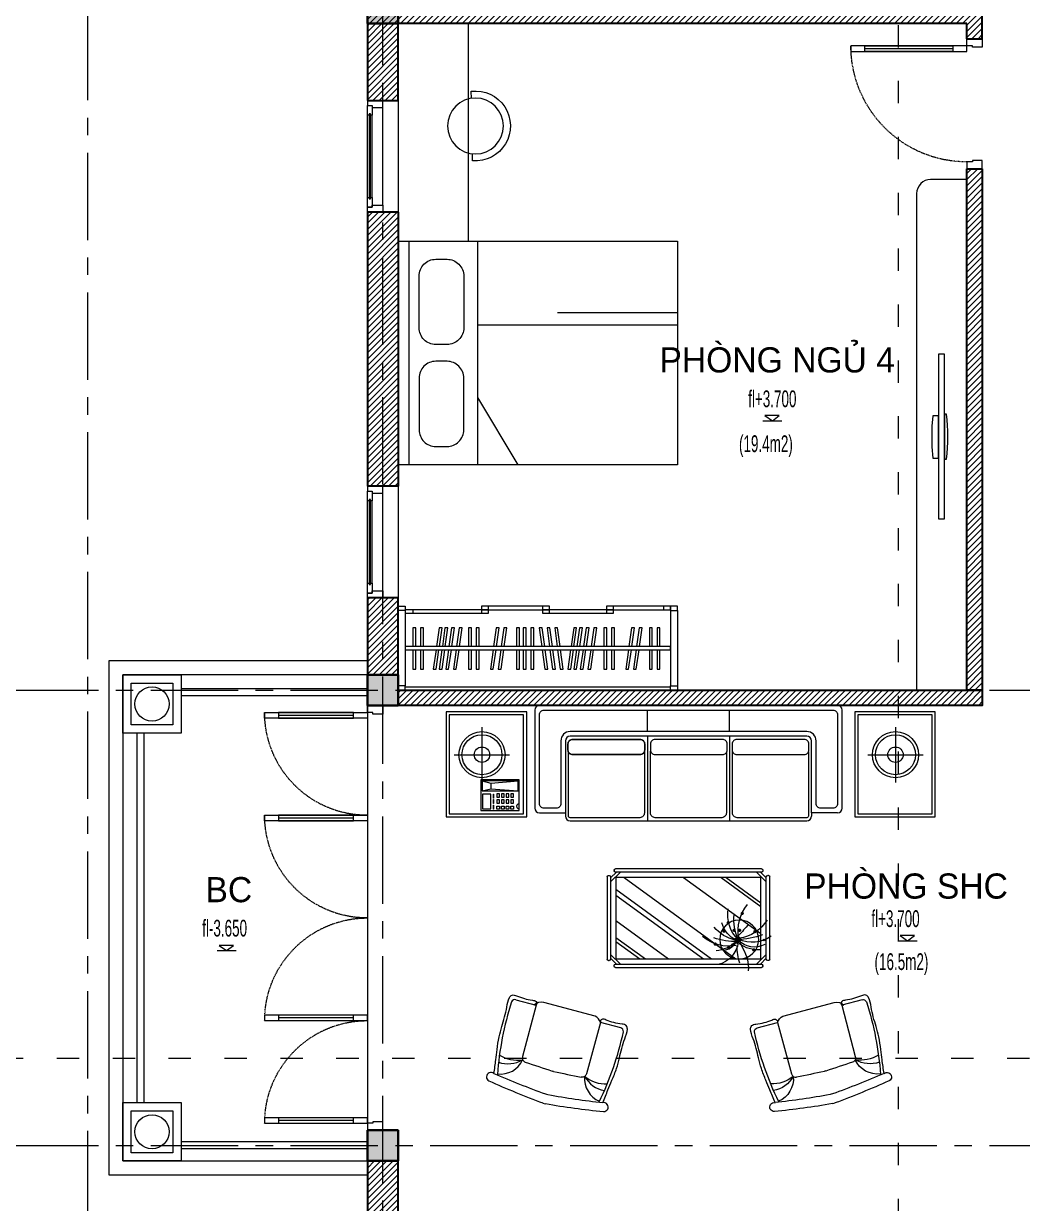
# Model space of a CAD drawing. Header units: millimetres. Extents: x 1832547 to 2001569, y -558009 to -417808.
# Drawn here: x 1917747 to 1924894, y -473955 to -465512 of the extents above; entities that cross this region are included whole.
import ezdxf
from ezdxf.enums import TextEntityAlignment as Align

# ---------------------------------------------------------------- set-up
doc = ezdxf.new("R2010")
doc.units = ezdxf.units.MM
doc.header["$MEASUREMENT"] = 0
for name, pattern in [('ACAD_ISO03W100', [30, 12, -18]), ('CENTER', [2, 1.25, -0.25, 0.25, -0.25]), ('HIDDEN', [9.525, 6.35, -3.175])]:
    doc.linetypes.add(name, pattern=pattern)
doc.layers.get('0').update_dxf_attribs({"linetype": 'CONTINUOUS'})
for name, color, linetype, lineweight in [('CA . CỬA', 251, 'CONTINUOUS', 5), ('CA. TUONG', 30, 'CONTINUOUS', 30), ('CA.cot', 2, 'CONTINUOUS', 35), ('CA.noi that 15', 15, 'CONTINUOUS', 9), ('CA.TEXT', 7, 'CONTINUOUS', 15), ('CA.thay 145', 145, 'CONTINUOUS', 18), ('CA.tim 67', 67, 'CENTER', 9), ('CA.vat lieu 08', 8, 'CONTINUOUS', 5), ('NKB-Fur', 25, 'CONTINUOUS', 9), ('NP-CỬA SỔ', 143, 'CONTINUOUS', 15), ('NP-THÉP', 5, 'CONTINUOUS', 15)]:
    doc.layers.add(name, color=color, linetype=linetype, lineweight=lineweight)
doc.styles.add('chu ghi chu', font='nghia5.shx', dxfattribs={"height": 200})
doc.styles.add('ZENI2', font='Vhavanb.ttf')

# ---------------------------------------------------------------- blocks, each defined once
blk = doc.blocks.new('A$C6dc074dd')
at = {"layer": 'CA.TEXT'}
for points in [[(116.9, 37.3), (15.3, 37.3), (68.5, 0), (116.9, 37.3)], [(0, 0), (136.9, 0)]]:
    blk.add_lwpolyline(points, dxfattribs=at)
blk = doc.blocks.new('A$C69b2afc1')
at = {"layer": 'CA.noi that 15', "ltscale": 0.7}
for p, q in [((80, 1600), (80, 0)), ((570, 1600), (570, 0)), ((860, 1600), (570, 1120)), ((570, 600), (2000, 600)), ((1140, 510), (2000, 510))]:
    blk.add_line(p, q, dxfattribs=at)
blk.add_lwpolyline([(2000, 0), (2000, 1600), (0, 1600), (0, 0)], close=True, dxfattribs=at)
for points in [[(270, 1470), (350, 1470, -0.414214), (470, 1350), (470, 980, -0.414214), (350, 860), (270, 860, -0.414214), (150, 980), (150, 1350, -0.414214)], [(270, 130), (350, 130, 0.414214), (470, 250), (470, 620, 0.414214), (350, 740), (270, 740, 0.414214), (150, 620), (150, 250, 0.414214)]]:
    blk.add_lwpolyline(points, format="xyb", close=True, dxfattribs=at)
blk = doc.blocks.new('AP2041')
blk.add_lwpolyline([(198.4, 175), (248.7, 175, 1.105542), (-248.7, 175), (-198.4, 175)], format="xyb")
blk.add_circle((0, 200), 200)
blk = doc.blocks.new('A$Cd900dcba')
at = {"layer": 'CA.noi that 15'}
for p, q in [((0, 600), (50, 600)), ((0, 570), (0, 600)), ((2000, 600), (0, 600)), ((50, 600), (50, 570)), ((2000, 600), (1950, 600)), ((1950, 600), (1950, 570)), ((2000, 570), (2000, 600)), ((50, 570), (0, 570)), ((0, 30), (0, 570)), ((50, 580), (1950, 580)), ((50, 30), (50, 570)), ((1950, 570), (2000, 570)), ((1950, 30), (1950, 570)), ((2000, 30), (2000, 570)), ((50, 30), (0, 30)), ((0, 30), (0, 0)), ((0, 0), (50, 0)), ((50, 0), (50, 30)), ((50, 25), (50, 0)), ((100, 25), (50, 25)), ((50, 0), (100, 0)), ((100, 0), (100, 25)), ((458.7, 25), (100, 25)), ((100, 0), (458.7, 0)), ((458.7, 50), (458.7, 25)), ((508.7, 50), (458.7, 50)), ((458.7, 25), (458.7, 0)), ((458.7, 25), (508.7, 25)), ((508.7, 25), (458.7, 25)), ((458.7, 0), (508.7, 0)), ((916.1, 50), (508.7, 50)), ((508.7, 25), (508.7, 50)), ((508.7, 0), (508.7, 25)), ((508.7, 25), (916.1, 25)), ((966.1, 50), (916.1, 50)), ((916.1, 50), (916.1, 25)), ((916.1, 25), (916.1, 0)), ((966.1, 25), (916.1, 25)), ((916.1, 25), (966.1, 25)), ((916.1, 0), (966.1, 0)), ((966.1, 25), (966.1, 50)), ((1353.5, 25), (966.1, 25)), ((966.1, 0), (966.1, 25)), ((966.1, 0), (1353.5, 0)), ((1403.5, 50), (1353.5, 50)), ((1353.5, 50), (1353.5, 25)), ((1353.5, 25), (1353.5, 0)), ((1403.5, 25), (1353.5, 25)), ((1353.5, 25), (1403.5, 25)), ((1353.5, 0), (1403.5, 0)), ((1403.5, 25), (1403.5, 50)), ((1891.2, 50), (1403.5, 50)), ((1403.5, 0), (1403.5, 25)), ((1403.5, 25), (1891.2, 25)), ((1950, 50), (1891.2, 50)), ((1891.2, 50), (1891.2, 25)), ((1891.2, 25), (1950, 25)), ((1950, 25), (1950, 50)), ((1950, 30), (2000, 30)), ((1950, 0), (1950, 30)), ((2000, 0), (1950, 0)), ((2000, 30), (2000, 0))]:
    blk.add_line(p, q, dxfattribs=at)
at = {"layer": 'CA.noi that 15', "lineweight": 5}
for p, q in [((126.6, 450.6), (126.6, 311.7)), ((147.3, 450.6), (126.6, 450.6)), ((147.3, 311.7), (147.3, 450.6)), ((181.5, 450.6), (181.5, 311.7)), ((202.3, 450.6), (181.5, 450.6)), ((202.3, 311.7), (202.3, 450.6)), ((295.6, 450.6), (275.9, 311.7)), ((316.3, 450.6), (295.6, 450.6)), ((296.7, 311.7), (316.3, 450.6)), ((350.5, 450.6), (330.9, 311.7)), ((371.3, 450.6), (350.5, 450.6)), ((351.6, 311.7), (371.3, 450.6)), ((451.7, 450.6), (451.7, 311.7)), ((472.4, 450.6), (451.7, 450.6)), ((472.4, 311.7), (472.4, 450.6)), ((506.7, 450.6), (506.7, 311.7)), ((527.4, 450.6), (506.7, 450.6)), ((527.4, 311.7), (527.4, 450.6)), ((620.7, 450.6), (601.1, 311.7)), ((641.4, 450.6), (620.7, 450.6)), ((621.8, 311.7), (641.4, 450.6)), ((675.7, 450.6), (656, 311.7)), ((696.4, 450.6), (675.7, 450.6)), ((676.8, 311.7), (696.4, 450.6)), ((722.8, 450.6), (703.1, 311.7)), ((743.5, 450.6), (722.8, 450.6)), ((723.9, 311.7), (743.5, 450.6)), ((764.6, 450.6), (745, 311.7)), ((785.4, 450.6), (764.6, 450.6)), ((765.7, 311.7), (785.4, 450.6)), ((819.6, 450.6), (838, 311.7)), ((840.3, 450.6), (819.6, 450.6)), ((858.7, 311.7), (840.3, 450.6)), ((874.5, 450.6), (892.9, 311.7)), ((895.3, 450.6), (874.5, 450.6)), ((913.7, 311.7), (895.3, 450.6)), ((929.5, 450.6), (947.9, 311.7)), ((950.2, 450.6), (929.5, 450.6)), ((968.6, 311.7), (950.2, 450.6)), ((1049.7, 450.6), (1029, 450.6)), ((1029, 450.6), (1029, 311.7)), ((1049.7, 311.7), (1049.7, 450.6)), ((1083.9, 450.6), (1083.9, 311.7)), ((1104.7, 450.6), (1083.9, 450.6)), ((1104.7, 311.7), (1104.7, 450.6)), ((1131, 450.6), (1131, 311.7)), ((1151.8, 450.6), (1131, 450.6)), ((1151.8, 311.7), (1151.8, 450.6)), ((1263.7, 450.6), (1244.1, 311.7)), ((1284.5, 450.6), (1263.7, 450.6)), ((1264.9, 311.7), (1284.5, 450.6)), ((1318.7, 450.6), (1299.1, 311.7)), ((1339.4, 450.6), (1318.7, 450.6)), ((1319.8, 311.7), (1339.4, 450.6)), ((1419.9, 450.6), (1419.9, 311.7)), ((1440.6, 450.6), (1419.9, 450.6)), ((1440.6, 311.7), (1440.6, 450.6)), ((1474.8, 450.6), (1474.8, 311.7)), ((1495.6, 450.6), (1474.8, 450.6)), ((1495.6, 311.7), (1495.6, 450.6)), ((1583.6, 450.6), (1563.9, 311.7)), ((1604.3, 450.6), (1583.6, 450.6)), ((1584.7, 311.7), (1604.3, 450.6)), ((1638.5, 450.6), (1618.9, 311.7)), ((1659.3, 450.6), (1638.5, 450.6)), ((1639.6, 311.7), (1659.3, 450.6)), ((1685.6, 450.6), (1666, 311.7)), ((1706.4, 450.6), (1685.6, 450.6)), ((1686.7, 311.7), (1706.4, 450.6)), ((1727.5, 450.6), (1707.9, 311.7)), ((1748.2, 450.6), (1727.5, 450.6)), ((1728.6, 311.7), (1748.2, 450.6)), ((1818.6, 450.6), (1818.6, 311.7)), ((1839.4, 450.6), (1818.6, 450.6)), ((1839.4, 311.7), (1839.4, 450.6)), ((1873.6, 450.6), (1873.6, 311.7)), ((1894.3, 450.6), (1873.6, 450.6)), ((1894.3, 311.7), (1894.3, 450.6)), ((50, 311.7), (50, 288.3)), ((1950, 311.7), (50, 311.7)), ((50, 288.3), (1950, 288.3)), ((126.6, 288.3), (126.6, 154.2)), ((147.3, 154.2), (147.3, 288.3)), ((181.5, 288.3), (181.5, 154.2)), ((202.3, 154.2), (202.3, 288.3)), ((272.6, 288.3), (253.7, 154.2)), ((274.4, 154.2), (293.4, 288.3)), ((327.6, 288.3), (308.6, 154.2)), ((329.4, 154.2), (348.3, 288.3)), ((451.7, 288.3), (451.7, 154.2)), ((472.4, 154.2), (472.4, 288.3)), ((506.7, 288.3), (506.7, 154.2)), ((527.4, 154.2), (527.4, 288.3)), ((597.8, 288.3), (578.8, 154.2)), ((599.6, 154.2), (618.5, 288.3)), ((652.7, 288.3), (633.8, 154.2)), ((654.5, 154.2), (673.5, 288.3)), ((699.8, 288.3), (680.9, 154.2)), ((701.6, 154.2), (720.6, 288.3)), ((741.7, 288.3), (722.8, 154.2)), ((743.5, 154.2), (762.4, 288.3)), ((841.1, 288.3), (858.8, 154.2)), ((879.6, 154.2), (861.8, 288.3)), ((896, 288.3), (913.8, 154.2)), ((934.5, 154.2), (916.8, 288.3)), ((951, 288.3), (968.8, 154.2)), ((989.5, 154.2), (971.7, 288.3)), ((1029, 288.3), (1029, 154.2)), ((1049.7, 154.2), (1049.7, 288.3)), ((1083.9, 288.3), (1083.9, 154.2)), ((1104.7, 154.2), (1104.7, 288.3)), ((1131, 288.3), (1131, 154.2)), ((1151.8, 154.2), (1151.8, 288.3)), ((1240.8, 288.3), (1221.9, 154.2)), ((1242.6, 154.2), (1261.6, 288.3)), ((1295.8, 288.3), (1276.8, 154.2)), ((1297.6, 154.2), (1316.5, 288.3)), ((1419.9, 288.3), (1419.9, 154.2)), ((1440.6, 154.2), (1440.6, 288.3)), ((1474.8, 288.3), (1474.8, 154.2)), ((1495.6, 154.2), (1495.6, 288.3)), ((1560.6, 288.3), (1541.7, 154.2)), ((1562.4, 154.2), (1581.4, 288.3)), ((1615.6, 288.3), (1596.6, 154.2)), ((1617.4, 154.2), (1636.3, 288.3)), ((1662.7, 288.3), (1643.7, 154.2)), ((1664.5, 154.2), (1683.4, 288.3)), ((1704.6, 288.3), (1685.6, 154.2)), ((1706.4, 154.2), (1725.3, 288.3)), ((1818.6, 288.3), (1818.6, 154.2)), ((1839.4, 154.2), (1839.4, 288.3)), ((1873.6, 288.3), (1873.6, 154.2)), ((1894.3, 154.2), (1894.3, 288.3)), ((126.6, 154.2), (147.3, 154.2)), ((181.5, 154.2), (202.3, 154.2)), ((253.7, 154.2), (274.4, 154.2)), ((308.6, 154.2), (329.4, 154.2)), ((451.7, 154.2), (472.4, 154.2)), ((506.7, 154.2), (527.4, 154.2)), ((578.8, 154.2), (599.6, 154.2)), ((633.8, 154.2), (654.5, 154.2)), ((680.9, 154.2), (701.6, 154.2)), ((722.8, 154.2), (743.5, 154.2)), ((858.8, 154.2), (879.6, 154.2)), ((913.8, 154.2), (934.5, 154.2)), ((968.8, 154.2), (989.5, 154.2)), ((1029, 154.2), (1049.7, 154.2)), ((1083.9, 154.2), (1104.7, 154.2)), ((1131, 154.2), (1151.8, 154.2)), ((1221.9, 154.2), (1242.6, 154.2)), ((1276.8, 154.2), (1297.6, 154.2)), ((1419.9, 154.2), (1440.6, 154.2)), ((1474.8, 154.2), (1495.6, 154.2)), ((1541.7, 154.2), (1562.4, 154.2)), ((1596.6, 154.2), (1617.4, 154.2)), ((1643.7, 154.2), (1664.5, 154.2)), ((1685.6, 154.2), (1706.4, 154.2)), ((1818.6, 154.2), (1839.4, 154.2)), ((1873.6, 154.2), (1894.3, 154.2))]:
    blk.add_line(p, q, dxfattribs=at)
blk = doc.blocks.new('A$Cea9fcc5a')
at = {"ltscale": 0.7}
for points in [[(112, 1472), (57, 1472), (57, 0), (112, 0)], [(57, 922), (7, 922), (0, 828), (0, 736), (0, 644), (7, 543), (57, 543)]]:
    blk.add_lwpolyline(points, close=True, dxfattribs=at)
blk.add_lwpolyline([(131, 937), (112, 937), (112, 534), (131, 534, 0.057229)], format="xyb", close=True, dxfattribs=at)
blk = doc.blocks.new('A$Ce6989d1a')
for p, q in [((2054.9, 2475), (2054.9, 3065)), ((2064.5, 3074.6), (2069.4, 3074.6)), ((2148.7, 3099.3), (2079, 3029.6)), ((2121.4, 3099.3), (2079, 3056.9)), ((2079, 2475), (2079, 3065)), ((2103.7, 3113.8), (2103.7, 3108.9)), ((2113.3, 3123.4), (3158.9, 3123.4)), ((2113.3, 3099.3), (3158.9, 3099.3)), ((2117.6, 2564), (2801.4, 3060.7)), ((2117.6, 2605.4), (2744.4, 3060.7)), ((2117.6, 2787.3), (2494, 3060.7)), ((2117.6, 2907.9), (2327.9, 3060.7)), ((2117.6, 2937.4), (2287.4, 3060.7)), ((2175.6, 2479.3), (2976.1, 3060.7)), ((3123.5, 3099.3), (3193.2, 3029.6)), ((3150.8, 3099.3), (3193.2, 3056.9)), ((3168.6, 3113.8), (3168.6, 3108.9)), ((3193.2, 3065), (3193.2, 2475)), ((3207.7, 3074.6), (3202.9, 3074.6)), ((3217.3, 3065), (3217.3, 2475)), ((2601.8, 2479.3), (3154.7, 2880.9)), ((2870.1, 2479.3), (3154.7, 2686)), ((2905.9, 2479.3), (3154.7, 2660)), ((2064.5, 2465.4), (2069.4, 2465.4)), ((2148.7, 2440.7), (2079, 2510.4)), ((2121.4, 2440.7), (2079, 2483.1)), ((3123.5, 2440.7), (3193.2, 2510.4)), ((3150.8, 2440.7), (3193.2, 2483.1)), ((3207.7, 2465.4), (3202.9, 2465.4)), ((2103.7, 2426.2), (2103.7, 2431.1)), ((3158.9, 2440.7), (2113.3, 2440.7)), ((3158.9, 2416.6), (2113.3, 2416.6)), ((3168.6, 2426.2), (3168.6, 2431.1))]:
    blk.add_line(p, q)
blk.add_lwpolyline([(2117.6, 2479.3), (2117.6, 3060.7), (3154.7, 3060.7), (3154.7, 2479.3)], close=True)
at = {"const_width": 11.6}
for points in [[(2821.8, 2956.1, 1), (2833.3, 2956.1, 1)], [(2919.8, 2984.7, 1), (2931.4, 2984.7, 1)], [(2946.3, 2962.5, 1), (2957.9, 2962.5, 1)], [(3097.4, 2997.5, 1), (3109, 2997.5, 1)], [(2885.4, 2863.9, 1), (2896.9, 2863.9, 1)], [(2970.2, 2921.2, 1), (2981.7, 2921.2, 1)], [(2980.8, 2943.4, 1), (2992.4, 2943.4, 1)], [(2986.1, 2930.7, 1), (2997.7, 2930.7, 1)], [(2988.7, 2911.6, 1), (3000.3, 2911.6, 1)], [(2999.3, 2924.3, 1), (3010.9, 2924.3, 1)], [(3105.4, 2867.1, 1), (3116.9, 2867.1, 1)], [(2914.5, 2803.5, 1), (2926.1, 2803.5, 1)], [(2956.9, 2857.5, 1), (2968.5, 2857.5, 1)], [(2996.7, 2857.5, 1), (3008.2, 2857.5, 1)], [(3015.2, 2736.7, 1), (3026.8, 2736.7, 1)]]:
    blk.add_lwpolyline(points, format="xyb", close=True, dxfattribs=at)
blk.add_lwpolyline([(3171.6, 2927.5, 1), (3183.2, 2927.5, 1)], format="xyb", close=True)
blk.add_circle((2999.4, 2923.4), 139.1)
for centre, radius, start, end in [((2853.4, 3123.1), 211.4, 342.94564, 6.48138), ((2064.5, 3065), 9.64, 90, 180), ((2069.4, 3065), 9.64, 0, 90), ((2113.3, 3113.8), 9.64, 90, 180), ((2113.3, 3108.9), 9.64, 180, 270), ((2807.5, 2920.8), 185.7, 6.99045, 78.02836), ((3456.2, 2961.6), 472.3, 163.85612, 179.11051), ((2322.3, 3326.9), 781.3, 328.98728, 340.36101), ((3158.9, 3113.8), 9.64, 0, 90), ((3158.9, 3108.9), 9.64, 270, 0), ((3202.9, 3065), 9.64, 90, 180), ((3207.7, 3065), 9.64, 0, 90), ((2922.6, 2688.9), 282.3, 78.55155, 130.98153), ((2808.8, 2755.7), 249.5, 48.7581, 83.8624), ((2872.1, 2881.5), 121.7, 28.89012, 78.45792), ((3108.8, 2814.3), 162.8, 62.99086, 135.91017), ((3134.8, 2773.6), 224.4, 85.87406, 126.95584), ((2972.4, 2452.9), 484.4, 88.32856, 108.729), ((3034, 2653.9), 280.8, 103.04524, 139.77663), ((3053.6, 2760), 183.5, 114.09558, 166.29534), ((3167.4, 2745.7), 250.4, 134.48606, 189.37622), ((3294, 2780.8), 333.1, 155.08876, 185.96372), ((2960.4, 2305.6), 619.1, 70.5249, 87.82437), ((3304.4, 2867.1), 313.5, 171.24958, 218.23328), ((3092.8, 2717.6), 226, 53.32313, 115.76326), ((1725.8, 1725.8), 1725.8, 39.04877, 42.6799), ((2961.9, 2640.4), 277, 31.31505, 82.13779), ((2064.5, 2475), 9.64, 180, 270), ((2069.4, 2475), 9.64, 270, 0), ((3202.9, 2475), 9.64, 180, 270), ((3207.7, 2475), 9.64, 270, 0), ((2113.3, 2431.1), 9.64, 90, 180), ((2113.3, 2426.2), 9.64, 180, 270), ((3158.9, 2431.1), 9.64, 0, 90), ((3158.9, 2426.2), 9.64, 270, 0)]:
    blk.add_arc(centre, radius, start, end)
blk = doc.blocks.new('A$Cac6a19e7')
for p, q in [((4889, 1265), (4891, 1726)), ((5466, 1265), (5464, 1726)), ((4707, 1265), (4889, 1265)), ((5648, 1265), (5466, 1265))]:
    blk.add_line(p, q)
blk.add_lwpolyline([(4889, 1265, 0.193469), (4947, 1224), (5409, 1225, 0.240664), (5484, 1269, -0.633013)], format="xyb")
for centre, radius, start, end in [((5774, -4692), 6788, 95.1341, 99.4116), ((5178, 1940), 130, 84.8659, 95.1341), ((4582, -4692), 6788, 80.5884, 84.8659), ((4671, 1967), 38.8, 101.4914, 296.9176), ((5763, -5231), 7243, 94.7229, 98.5322), ((5178, 1858), 130, 85.2771, 94.7229), ((4592, -5231), 7243, 81.4678, 85.2771), ((5684, 1967), 38.8, 243.0824, 78.5086), ((7298, 1429), 2626, 168.9306, 182.983), ((4690, 1717), 213, 9.9184, 81.7821), ((5666, 1717), 213, 98.2179, 170.0816), ((3057, 1429), 2626, 357.017, 11.0694), ((4780, 1479), 299, 66.4939, 106.6126), ((4720, 1576), 252, 44.6703, 93.8762), ((5749, -11221), 13014, 92.5426, 93.6255), ((5178, 1650), 130, 87.4574, 92.5426), ((4606, -11221), 13014, 86.3745, 87.4574), ((5636, 1576), 252, 86.1238, 135.3297), ((5576, 1479), 299, 73.3874, 113.5061), ((4707, 1296), 31.7, 187.2579, 270.1388), ((5648, 1296), 31.7, 269.8612, 352.7421)]:
    blk.add_arc(centre, radius, start, end)
for points, knots in [([(4689, 1932), (4684, 1892), (4676, 1823), (4661, 1717), (4648, 1620), (4651, 1494), (4654, 1377), (4641, 1283), (4653, 1245), (4670, 1227), (4742, 1235), (4808, 1240), (4877, 1227), (4895, 1248), (4891, 1260), (4889, 1265)], [0, 0, 0, 0, 101.28533, 176.869372, 269.940287, 349.22804, 494.596565, 568.011397, 580.555198, 595.08532, 627.497305, 747.817483, 775.733045, 792.469611, 805.561951, 805.561951, 805.561951, 805.561951]), ([(5667, 1932), (5671, 1892), (5679, 1823), (5694, 1717), (5708, 1620), (5705, 1494), (5701, 1377), (5715, 1283), (5703, 1245), (5685, 1227), (5613, 1235), (5548, 1240), (5478, 1227), (5460, 1248), (5464, 1260), (5466, 1265)], [0, 0, 0, 0, 101.28533, 176.869372, 269.940287, 349.22804, 494.596565, 568.011397, 580.555198, 595.08532, 627.497305, 747.817483, 775.733045, 792.469611, 805.561951, 805.561951, 805.561951, 805.561951]), ([(4891, 1726), (4893, 1736), (4895, 1757), (4916, 1764), (4926, 1767)], [0, 0, 0, 0, 23.846003, 49.613967, 49.613967, 49.613967, 49.613967]), ([(5464, 1726), (5463, 1736), (5461, 1757), (5440, 1764), (5429, 1767)], [0, 0, 0, 0, 23.846003, 49.613967, 49.613967, 49.613967, 49.613967])]:
    blk.add_open_spline(points, degree=3, knots=knots)
blk = doc.blocks.new('A$C33130474')
at = {"layer": 'CA.noi that 15'}
for p, q in [((924.7, 2384.1), (924.7, 1745.8)), ((2894.7, 2414.1), (954.7, 2414.1)), ((1658, 2244.1), (1658, 2384.1)), ((2191.3, 2244.1), (2191.3, 2384.1)), ((2924.7, 1745.8), (2924.7, 2384.1)), ((852.3, 2353.8), (369.2, 2353.8)), ((369.2, 2353.8), (369.2, 1709.4)), ((852.3, 1709.4), (852.3, 2353.8)), ((3509.6, 2353.8), (3026.5, 2353.8)), ((3026.5, 2353.8), (3026.5, 1709.4)), ((3509.6, 1709.4), (3509.6, 2353.8)), ((581.6, 2273.9), (581.6, 1913.9)), ((3271.3, 2273.9), (3271.3, 1913.9)), ((1124.7, 2184.1), (1124.7, 1715.8)), ((2694.7, 2214.1), (1154.7, 2214.1)), ((1658, 2214.1), (1658, 1664.1)), ((2191.3, 2214.1), (2191.3, 1664.1)), ((2724.7, 1715.8), (2724.7, 2184.1)), ((401.6, 2093.9), (761.6, 2093.9)), ((3091.3, 2093.9), (3451.3, 2093.9)), ((583.1, 1923.1), (640.1, 1908.4)), ((640.1, 1908.4), (816.3, 1923.1)), ((583.1, 1857.8), (640.1, 1872.5)), ((640.1, 1908.4), (640.1, 1872.5)), ((640.1, 1872.5), (816.3, 1857.8)), ((639.1, 1837.5), (584.1, 1837.5)), ((584.1, 1837.5), (584.1, 1741.2)), ((639.1, 1741.2), (639.1, 1837.5)), ((696.2, 1838.5), (678.9, 1838.5)), ((678.9, 1838.5), (678.9, 1818.6)), ((678.9, 1818.6), (696.2, 1818.6)), ((696.2, 1799.5), (678.9, 1799.5)), ((678.9, 1799.5), (678.9, 1779.6)), ((678.9, 1779.6), (696.2, 1779.6)), ((696.2, 1818.6), (696.2, 1838.5)), ((696.2, 1779.6), (696.2, 1799.5)), ((726.2, 1838.5), (708.9, 1838.5)), ((708.9, 1838.5), (708.9, 1818.6)), ((708.9, 1818.6), (726.2, 1818.6)), ((726.2, 1799.5), (708.9, 1799.5)), ((708.9, 1799.5), (708.9, 1779.6)), ((708.9, 1779.6), (726.2, 1779.6)), ((726.2, 1818.6), (726.2, 1838.5)), ((726.2, 1779.6), (726.2, 1799.5)), ((756.2, 1838.5), (738.9, 1838.5)), ((738.9, 1838.5), (738.9, 1818.6)), ((738.9, 1818.6), (756.2, 1818.6)), ((756.2, 1799.5), (738.9, 1799.5)), ((738.9, 1799.5), (738.9, 1779.6)), ((738.9, 1779.6), (756.2, 1779.6)), ((756.2, 1818.6), (756.2, 1838.5)), ((756.2, 1779.6), (756.2, 1799.5)), ((786.2, 1838.5), (768.9, 1838.5)), ((768.9, 1838.5), (768.9, 1818.6)), ((768.9, 1818.6), (786.2, 1818.6)), ((786.2, 1799.5), (768.9, 1799.5)), ((768.9, 1799.5), (768.9, 1779.6)), ((768.9, 1779.6), (786.2, 1779.6)), ((786.2, 1818.6), (786.2, 1838.5)), ((786.2, 1779.6), (786.2, 1799.5)), ((369.2, 1709.4), (852.3, 1709.4)), ((584.1, 1741.2), (639.1, 1741.2)), ((678.9, 1760), (696.2, 1760)), ((678.9, 1740.2), (678.9, 1760)), ((696.2, 1740.2), (678.9, 1740.2)), ((696.2, 1760), (696.2, 1740.2)), ((708.9, 1760), (726.2, 1760)), ((708.9, 1740.2), (708.9, 1760)), ((726.2, 1740.2), (708.9, 1740.2)), ((726.2, 1760), (726.2, 1740.2)), ((738.9, 1760), (756.2, 1760)), ((738.9, 1740.2), (738.9, 1760)), ((756.2, 1740.2), (738.9, 1740.2)), ((756.2, 1760), (756.2, 1740.2)), ((768.9, 1760), (786.2, 1760)), ((768.9, 1740.2), (768.9, 1760)), ((786.2, 1740.2), (768.9, 1740.2)), ((786.2, 1760), (786.2, 1740.2)), ((954.7, 1715.8), (1124.7, 1715.8)), ((1124.7, 1715.8), (1124.7, 1694.1)), ((2894.7, 1715.8), (2724.7, 1715.8)), ((2724.7, 1715.8), (2724.7, 1694.1)), ((3026.5, 1709.4), (3509.6, 1709.4)), ((1154.7, 1664.1), (2694.7, 1664.1))]:
    blk.add_line(p, q, dxfattribs=at)
for points in [[(984.7, 2384.1), (2864.7, 2384.1, -0.414214), (2894.7, 2354.1), (2894.7, 1775.8, -0.414214), (2864.7, 1745.8), (2784.7, 1745.8, -0.414214), (2754.7, 1775.8), (2754.7, 2184.1, 0.414214), (2694.7, 2244.1), (1154.7, 2244.1, 0.414214), (1094.7, 2184.1), (1094.7, 1775.8, -0.414214), (1064.7, 1745.8), (984.7, 1745.8, -0.414214), (954.7, 1775.8), (954.7, 2354.1, -0.414214)], [(1170.9, 2193.8), (1610, 2193.8, -0.414214), (1640, 2163.8), (1640, 2124.1, -0.414214), (1610, 2094.1), (1170.9, 2094.1, -0.414214), (1140.9, 2124.1), (1140.9, 2163.8, -0.414214)], [(1610, 2094.1, 0.414214), (1640, 2124.1), (1640, 2163.8, 0.414214), (1610, 2193.8), (1170.9, 2193.8, 0.414214), (1140.9, 2163.8), (1140.9, 2124.1, 0.414214), (1170.9, 2094.1)], [(2146.1, 2193.8), (1707, 2193.8, 0.414214), (1677, 2163.8), (1677, 2124.1, 0.414214), (1707, 2094.1), (2146.1, 2094.1, 0.414214), (2176.1, 2124.1), (2176.1, 2163.8, 0.414214)], [(2146.1, 2094.1, 0.414214), (2176.1, 2124.1), (2176.1, 2163.8, 0.414214), (2146.1, 2193.8), (1707, 2193.8, 0.414214), (1677, 2163.8), (1677, 2124.1, 0.414214), (1707, 2094.1)], [(2678.4, 2193.8), (2239.4, 2193.8, 0.414214), (2209.4, 2163.8), (2209.4, 2124.1, 0.414214), (2239.4, 2094.1), (2678.4, 2094.1, 0.414214), (2708.4, 2124.1), (2708.4, 2163.8, 0.414214)], [(2678.4, 2094.1, 0.414214), (2708.4, 2124.1), (2708.4, 2163.8, 0.414214), (2678.4, 2193.8), (2239.4, 2193.8, 0.414214), (2209.4, 2163.8), (2209.4, 2124.1, 0.414214), (2239.4, 2094.1)]]:
    blk.add_lwpolyline(points, format="xyb", close=True, dxfattribs=at)
for points in [[(349.2, 2373.8), (349.2, 1689.4), (872.3, 1689.4), (872.3, 2373.8)], [(3006.5, 2373.8), (3006.5, 1689.4), (3529.6, 1689.4), (3529.6, 2373.8)], [(573.1, 1930.6), (573.1, 1730.6), (823.1, 1730.6), (823.1, 1930.6)], [(583.1, 1923.1), (583.1, 1857.8), (816.3, 1857.8), (816.3, 1923.1)]]:
    blk.add_lwpolyline(points, close=True, dxfattribs=at)
for points in [[(1638, 2113.4), (1638, 1714.1, -0.414214), (1608, 1684.1), (1154.7, 1684.1, -0.414214), (1144.7, 1694.1), (1144.7, 2109.5)], [(2171.3, 2107.8), (2171.3, 1714.1, -0.414214), (2141.3, 1684.1), (1708, 1684.1, -0.414214), (1678, 1714.1), (1678, 2116.6)], [(2704.7, 2109.5), (2704.7, 1694.1, -0.414214), (2694.7, 1684.1), (2241.3, 1684.1, -0.414214), (2211.3, 1714.1), (2211.3, 2113.4)]]:
    blk.add_lwpolyline(points, format="xyb", dxfattribs=at)
for centre, radius in [((581.6, 2093.9), 150), ((3271.3, 2093.9), 150), ((581.6, 2093.9), 130), ((3271.3, 2093.9), 130), ((581.6, 2093.9), 50), ((3271.3, 2093.9), 50)]:
    blk.add_circle(centre, radius, dxfattribs=at)
for centre, radius, start, end in [((954.7, 2384.1), 30, 90, 180), ((2894.7, 2384.1), 30, 0, 90), ((1154.7, 2184.1), 30, 90, 180), ((2694.7, 2184.1), 30, 0, 90), ((822.9, 1758.5), 15.8, 89.21104, 270.78896), ((954.7, 1745.8), 30, 180, 270), ((1154.7, 1694.1), 30, 180, 270), ((2694.7, 1694.1), 30, 270, 0), ((2894.7, 1745.8), 30, 270, 0)]:
    blk.add_arc(centre, radius, start, end, dxfattribs=at)
at = {"layer": 'CA.noi that 15', "extrusion": (0, 0, -1)}
for centre in [(656.4, 1824.2), (656.4, 1789.1), (656.4, 1752.9)]:
    blk.add_ellipse(centre, major_axis=(0, 13.2), ratio=0.192195, start_param=3.141593, end_param=9.424778, dxfattribs=at)
at = {"layer": 'CA.noi that 15'}
for p in [(1658, 2214.1), (2191.3, 2214.1)]:
    blk.add_point(p, dxfattribs=at)
blk = doc.blocks.new('A$Ccce9e104')
at = {"layer": 'CA.vat lieu 08'}
h = blk.add_hatch(color=256, dxfattribs=at)
h.dxf.hatch_style = 1
h.paths.add_polyline_path([(220, 220), (220, 0), (0, 0), (0, 220)])
at = {"layer": 'CA.cot'}
blk.add_lwpolyline([(220, 220), (220, 0), (0, 0), (0, 220)], close=True, dxfattribs=at)
blk = doc.blocks.new('*U91')
blk.add_line((-100, 70), (-730, 70))
for points in [[(110, 930), (110, 870), (40, 870), (40, 880), (0, 880), (0, 930)], [(0, 50), (-830, 50), (-830, 90), (0, 90)], [(-100, 50), (-100, 90), (-730, 90), (-730, 50)], [(110, 0), (110, 60), (40, 60), (40, 50), (0, 50), (0, 0)]]:
    blk.add_lwpolyline(points, close=True)
at = {"linetype": 'HIDDEN'}
blk.add_arc((0, 50), 830, 90, 180, dxfattribs=at)
blk = doc.blocks.new('*U93')
for p, q in [((-100, 2968.9), (-634.7, 2968.9)), ((-100, 2234.1), (-634.7, 2234.1)), ((-100, 804.7), (-634.7, 804.7)), ((-100, 70), (-634.7, 70))]:
    blk.add_line(p, q)
for points in [[(0, 2988.9), (0, 2948.9), (-734.7, 2948.9), (-734.7, 2988.9)], [(-634.7, 2948.9), (-634.7, 2988.9), (-100, 2988.9), (-100, 2948.9)], [(110, 3038.9), (110, 2978.9), (40, 2978.9), (40, 2988.9), (0, 2988.9), (0, 3038.9)], [(0, 2254.1), (0, 2214.1), (-734.7, 2214.1), (-734.7, 2254.1)], [(-634.7, 2214.1), (-634.7, 2254.1), (-100, 2254.1), (-100, 2214.1)], [(0, 784.7), (0, 824.7), (-734.7, 824.7), (-734.7, 784.7)], [(-634.7, 784.7), (-634.7, 824.7), (-100, 824.7), (-100, 784.7)], [(0, 50), (0, 90), (-734.7, 90), (-734.7, 50)], [(-634.7, 50), (-634.7, 90), (-100, 90), (-100, 50)], [(110, 0), (110, 60), (40, 60), (40, 50), (0, 50), (0, 0)]]:
    blk.add_lwpolyline(points, close=True)
at = {"linetype": 'HIDDEN'}
for centre, start, end in [((0, 2988.9), 180, 270), ((0, 2254.1), 180, 270), ((0, 784.7), 90, 180), ((0, 50), 90, 180)]:
    blk.add_arc(centre, 734.7, start, end, dxfattribs=at)
blk = doc.blocks.new('*U97')
for p, q in [((-30, 50), (-30, 749.5)), ((45, 105), (45, 694.5)), ((80, 105), (80, 694.5))]:
    blk.add_line(p, q)
for points in [[(45, 749.5), (-30, 749.5), (-30, 799.5), (80, 799.5), (80, 764.5), (45, 764.5)], [(45, 764.5), (45, 694.5), (58.5, 694.5), (58.5, 704.5), (66.5, 704.5), (66.5, 694.5), (80, 694.5), (80, 764.5)], [(58.5, 95), (58.5, 105), (45, 105), (45, 35), (80, 35), (80, 105), (66.5, 105), (66.5, 95)], [(45, 50), (-30, 50), (-30, 0), (80, 0), (80, 35), (45, 35)]]:
    blk.add_lwpolyline(points, close=True)
at = {"color": 8}
blk.add_lwpolyline([(66.5, 95), (58.5, 95), (58.5, 704.5), (66.5, 704.5)], close=True, dxfattribs=at)
blk = doc.blocks.new('ỬT54')
at = {"layer": 'CA.vat lieu 08'}
h = blk.add_hatch(dxfattribs=at)
h.set_pattern_fill('ANSI31', color=256, scale=250)
h.set_pattern_definition([(45, (0, 0.373), (-22.0970869, 22.0970869), [])])
h.paths.add_polyline_path([(1925407, -463791.5), (1924606.9, -463791.5), (1924606.9, -463791.5), (1924606.9, -463791.5), (1923433, -463791.5), (1923433, -463901.5), (1924496.9, -463901.5), (1924496.9, -464542.5), (1924606.9, -464542.5), (1924606.9, -463901.5), (1925407, -463901.5)])
h.paths.add_polyline_path([(1922733.3, -463791.5), (1921406.9, -463791.5), (1921406.9, -465298.3), (1920206.9, -465298.3), (1920206.9, -465511.2), (1920426.9, -465511.7), (1924496.9, -465512), (1924496.9, -465621.1), (1924606.9, -465621.1), (1924606.9, -465291.8), (1921516.9, -465291.8), (1921516.9, -463901.5), (1922733.3, -463901.5)])
h.paths.add_polyline_path([(1927532, -463791.8), (1926207, -463791.8), (1926207, -465291.5), (1926317, -465291.5), (1926317, -463901.8), (1927532, -463901.8)])
h.paths.add_polyline_path([(1929987, -463791.8), (1928231.7, -463791.8), (1928231.7, -463901.8), (1929767, -463901.8), (1929767, -464205.3), (1929987, -464205.3)])
h.paths.add_polyline_path([(1930687, -465298.3), (1929987, -465298.3), (1929987, -465518.3), (1930687, -465518.3)])
h.paths.add_polyline_path([(1929767, -465405.2), (1927176.4, -465398.4), (1927176.4, -465505.3), (1929767, -465512.1)])
h.paths.add_polyline_path([(1926317, -465511.5), (1926207, -465511.5), (1926207, -469241.5), (1926317, -469241.5)])
h.paths.add_polyline_path([(1924606.9, -466551.1), (1924496.9, -466551.1), (1924496.9, -470281.5), (1924606.9, -470281.5)])
h.paths.add_polyline_path([(1920426.9, -466860.9), (1920206.9, -466860.9), (1920206.9, -468821.7), (1920426.9, -468821.7)])
h.paths.add_polyline_path([(1920426.9, -469621.4), (1920206.9, -469621.4), (1920206.9, -470171.5), (1920426.9, -470171.5)])
h.paths.add_polyline_path([(1924606.9, -470281.5), (1920426.9, -470281.5), (1920426.9, -470391.5), (1924606.9, -470391.5)])
h.paths.add_polyline_path([(1929767, -470281.5), (1926427, -470281.5), (1926427, -470391.5), (1929767, -470391.5)])
h.paths.add_polyline_path([(1930687, -469621.7), (1930467, -469621.7), (1930467, -470391.5), (1930687, -470391.5)])
h.paths.add_polyline_path([(1930467, -470178.3), (1929987, -470178.3), (1929987, -470398.3), (1930467, -470398.3)])
h.paths.add_polyline_path([(1930687, -466420.9), (1930467, -466420.9), (1930467, -468821.7), (1930687, -468821.7)])
h.paths.add_polyline_path([(1927177, -473431), (1926427, -473431.5), (1926427, -473651.5), (1927177, -473651.3)])
h.paths.add_polyline_path([(1929767, -473431.5), (1929016.9, -473431.5), (1929016.9, -473651.5), (1929116.9, -473651.5), (1929767, -473651.5)])
h.paths.add_polyline_path([(1920426.9, -476361.6), (1920207.3, -476361.6), (1920207.3, -477271.5), (1920426.9, -477271.5)])
h.paths.add_polyline_path([(1920868.1, -477271.5), (1920426.9, -477271.5), (1920426.9, -477491.5), (1920868.1, -477491.5)])
h.paths.add_polyline_path([(1920426.9, -473651.5), (1920207.3, -473651.5), (1920207.3, -474561.5), (1920426.9, -474561.5)])
h = blk.add_hatch(dxfattribs=at)
h.set_pattern_fill('ANSI31', color=256, scale=250)
h.paths.add_polyline_path([(1920206.9, -466061.8), (1920426.9, -466061.8), (1920426.9, -465511.8), (1920206.9, -465511.8)])
at = {"layer": 'CA. TUONG'}
for p, q in [((1924496.9, -465621.4), (1924606.9, -465621.4)), ((1924496.9, -466551.4), (1924606.9, -466551.4)), ((1924496.9, -466551.4), (1924606.9, -466551.4)), ((1920426.9, -466861.3), (1920206.9, -466861.3)), ((1920426.9, -468822.1), (1920206.9, -468822.1)), ((1920426.9, -469621.8), (1920206.9, -469621.8))]:
    blk.add_line(p, q, dxfattribs=at)
for points in [[(1921406.9, -465291.8), (1920206.9, -465291.8), (1920206.9, -465511.8)], [(1924606.9, -465621.4), (1924606.9, -465291.8)], [(1924496.9, -465511.8), (1920426.9, -465511.8)], [(1924496.9, -465621.4), (1924496.9, -465511.8)], [(1924606.9, -466551.4), (1924606.9, -470281.8), (1924496.9, -470281.8), (1924496.9, -466551.4)], [(1920206.9, -466861.3), (1920206.9, -468822.1)], [(1920426.9, -466861.3), (1920426.9, -468822.1)]]:
    blk.add_lwpolyline(points, dxfattribs=at)
for points in [[(1920206.9, -466061.8), (1920426.9, -466061.8), (1920426.9, -465511.8), (1920206.9, -465511.8)], [(1920426.9, -469621.8), (1920206.9, -469621.8), (1920206.9, -470171.8), (1920426.9, -470171.8)], [(1920426.9, -470281.8), (1924606.9, -470281.8), (1924606.9, -470391.8), (1920426.9, -470391.8)], [(1920207.3, -474561.9), (1920426.9, -474561.9), (1920426.9, -473651.8), (1920207.3, -473651.8)]]:
    blk.add_lwpolyline(points, close=True, dxfattribs=at)
at = {"layer": 'CA.thay 145'}
for points in [[(1920426.9, -468822.1), (1920426.9, -469621.8)], [(1920206.9, -470071.8), (1918356.9, -470071.8), (1918356.9, -473751.8), (1920206.9, -473751.8)], [(1920206.9, -470171.8), (1918456.9, -470171.8), (1918456.9, -473651.8), (1920206.9, -473651.8)]]:
    blk.add_lwpolyline(points, dxfattribs=at)
for points in [[(1918456.9, -470171.8), (1918875.5, -470171.8), (1918875.5, -470590.4), (1918456.9, -470590.4)], [(1918516.2, -470231.1), (1918816.2, -470231.1), (1918816.2, -470531.1), (1918516.2, -470531.1)], [(1918456.9, -473233.2), (1918875.5, -473233.2), (1918875.5, -473651.8), (1918456.9, -473651.8)], [(1918516.2, -473292.5), (1918816.2, -473292.5), (1918816.2, -473592.5), (1918516.2, -473592.5)]]:
    blk.add_lwpolyline(points, close=True, dxfattribs=at)
for centre in [(1918666.2, -470381.1), (1918666.2, -473442.5)]:
    blk.add_circle(centre, 122.1, dxfattribs=at)
at = {"layer": 'CA.tim 67', "ltscale": 500}
for p, q in [((1920316.9, -483810.3), (1920316.9, -461351.6)), ((1918206.9, -483060.9), (1918206.9, -462854.4)), ((1911657.3, -470281.8), (1939836.3, -470281.8)), ((1911657.3, -473541.8), (1939836.3, -473541.8))]:
    blk.add_line(p, q, dxfattribs=at)
at = {"layer": 'NP-CỬA SỔ'}
for points in [[(1920426.9, -465511.8), (1920426.9, -466861.3)], [(1920206.9, -470391.8), (1920206.9, -473431.8)]]:
    blk.add_lwpolyline(points, dxfattribs=at)
at = {"layer": 'NP-THÉP'}
for points in [[(1920206.9, -470271.8), (1918875.5, -470271.8)], [(1920206.9, -470321.8), (1918875.5, -470321.8)], [(1918556.9, -470590.4), (1918556.9, -473233.2)], [(1918606.9, -470590.4), (1918606.9, -473233.2)], [(1918875.5, -473511.8), (1920206.9, -473511.8)], [(1918875.5, -473561.8), (1920206.9, -473561.8)]]:
    blk.add_lwpolyline(points, dxfattribs=at)
at = {"layer": 'CA . CỬA', "xscale": -1}
for p in [(1920286.9, -466861.3), (1920286.9, -469621.8)]:
    blk.add_blockref('*U97', p, dxfattribs=at)
at = {"layer": 'CA.cot', "xscale": -1, "rotation": 90}
for p in [(1920426.9, -465291.8), (1920426.9, -470171.8)]:
    blk.add_blockref('A$Ccce9e104', p, dxfattribs=at)
at = {"layer": 'CA.cot', "rotation": 90.00000000000001}
blk.add_blockref('A$Ccce9e104', (1920426.9, -473651.8), dxfattribs=at)
at = {"layer": 'NKB-Fur', "xscale": -1, "rotation": 180}
for name, p in [('*U91', (1924496.9, -465621.4)), ('*U93', (1920206.9, -470393))]:
    blk.add_blockref(name, p, dxfattribs=at)
blk = doc.blocks.new('1E3E')
at = {"layer": 'CA.thay 145', "color": 1, "linetype": 'ACAD_ISO03W100', "ltscale": 10}
for points in [[(800629.6, 801253.5), (800629.6, 815893.5), (800629.6, 815893.5), (800629.6, 816382.4)], [(791912.4, 808427.6), (808756.6, 808427.6)]]:
    blk.add_lwpolyline(points, dxfattribs=at)

msp = doc.modelspace()

# ---------------------------------------------------------------- linework, layer by layer
at = {"layer": 'CA.noi that 15'}
msp.add_line((1920927.3, -465511.8), (1920927.3, -467068.4), dxfattribs=at)
msp.add_lwpolyline([(1924496.9, -466627.2), (1924237.2, -466627.2, 0.414214), (1924137.2, -466727.2), (1924137.2, -470281.8)], format="xyb", dxfattribs=at)

# ---------------------------------------------------------------- block references
at = {"rotation": 180}
msp.add_blockref('A$Cd900dcba', (1922426.9, -469681.8), dxfattribs=at)
at = {"xscale": 1.1, "yscale": 1.1, "zscale": 1.1}
msp.add_blockref('A$C33130474', (1920387.3, -473047.3), dxfattribs=at)
at = {"layer": 'CA. TUONG'}
msp.add_blockref('ỬT54', (0, 0), dxfattribs=at)
at = {"layer": 'CA.noi that 15'}
for name, p, xscale, yscale, zscale in [('1E3E', (856501.6, -1550819.8), 1.333333333333333, 1.333333333333333, 1.333333333333333), ('A$Cea9fcc5a', (1924246.7, -469056), 0.8, 0.8, 0.8)]:
    msp.add_blockref(name, p, dxfattribs=dict(at, xscale=xscale, yscale=yscale, zscale=zscale))
at = {"layer": 'CA.noi that 15', "xscale": -1}
for name, p, rotation in [('AP2041', (1920780.4, -466248.5), 271.1597508057103), ('A$Ce6989d1a', (1919868.3, -469143.3), 180)]:
    msp.add_blockref(name, p, dxfattribs=dict(at, rotation=rotation))
at = {"layer": 'CA.noi that 15', "ltscale": 0.7, "xscale": -1, "rotation": 180}
msp.add_blockref('A$C69b2afc1', (1920426.9, -467068.4), dxfattribs=at)
at = {"layer": 'CA.noi that 15'}
for p, xscale, yscale, zscale, rotation in [((1926040.6, -472695.9), 0.8250000000000002, 0.8250000000000002, 0.8250000000000002, 165.0000000000001), ((1918975.6, -472695.9), -0.8250000000000002, 0.8250000000000001, 0.8250000000000001, 194.9999999999999)]:
    msp.add_blockref('A$Cac6a19e7', p, dxfattribs=dict(at, xscale=xscale, yscale=yscale, zscale=zscale, rotation=rotation))
at = {"layer": 'CA.TEXT'}
for p in [(1923036.7, -468354.7), (1924004.2, -472075.3), (1919131.2, -472145.9)]:
    msp.add_blockref('A$C6dc074dd', p, dxfattribs=at)

# ---------------------------------------------------------------- texts
at = {"layer": 'CA.TEXT', "style": 'ZENI2'}
for s, p in [('phßng ngñ 4', (1923139.2, -468008.5)), ('BC', (1919215.8, -471799.7))]:
    msp.add_text(s, height=180, dxfattribs=at).set_placement(p, align=Align.CENTER)
at = {"layer": 'CA.TEXT', "style": 'chu ghi chu', "width": 0.6}
for s, p in [('fl+3.700', (1922931.8, -468256.9)), ('(19.4m2)', (1922866, -468578.2)), ('fl+3.700', (1923813.2, -471977.5)), ('fl-3.650', (1919025.2, -472045.4)), ('(16.5m2)', (1923835.7, -472285))]:
    msp.add_text(s, height=120, dxfattribs=at).set_placement(p)
at = {"layer": 'CA.TEXT', "style": 'ZENI2'}
msp.add_text('phßng shc', height=180, dxfattribs=at).set_placement((1923332.2, -471774))

doc.saveas('drawing.dxf')
